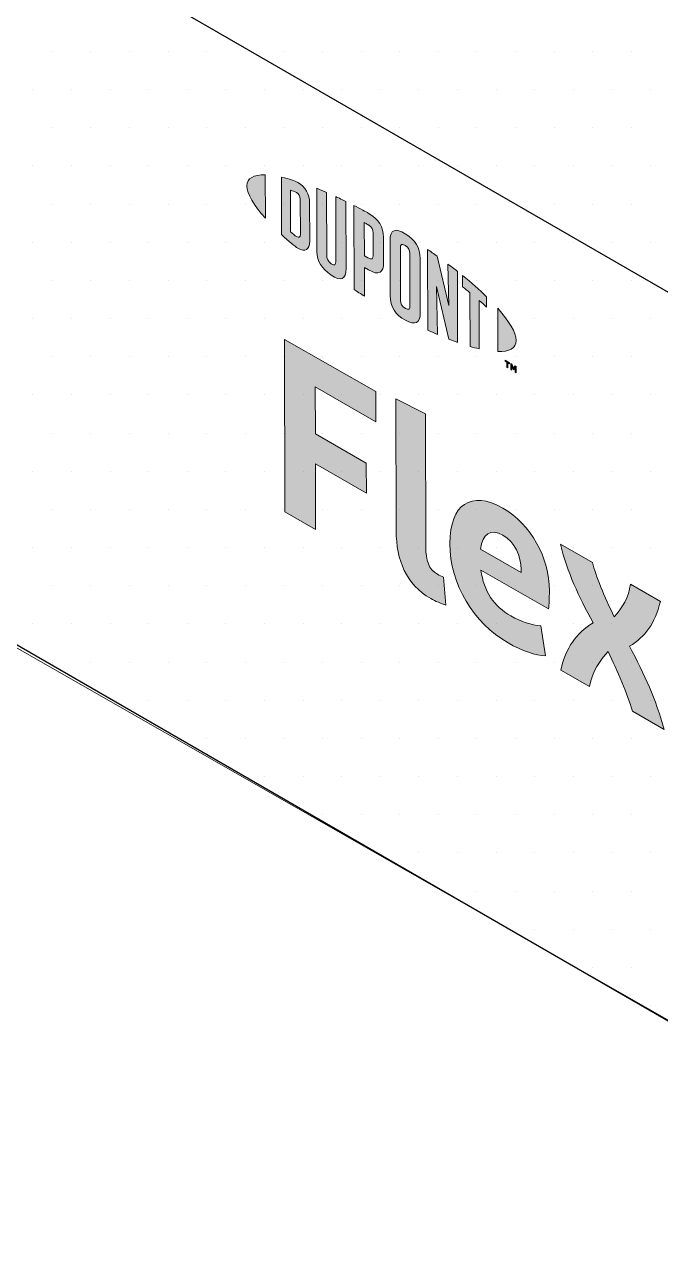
# Model space of a CAD drawing. Header units: inches. Extents: x -17.6 to 82.3, y -15.1 to 23.2.
# Drawn here: x 63.394 to 63.704, y -2.003 to -1.398 of the extents above; entities that cross this region are included whole.
import ezdxf

# ---------------------------------------------------------------- set-up
doc = ezdxf.new("R2010")
doc.units = ezdxf.units.IN
doc.header["$MEASUREMENT"] = 0
for name, color, linetype, lineweight in [('.ATI-HATCH', 7, 'Continuous', 0), ('G-ANNO-TTLB', 7, 'Continuous', 0), ('TYVEK', 7, 'Continuous', 0)]:
    doc.layers.add(name, color=color, linetype=linetype, lineweight=lineweight)

# ---------------------------------------------------------------- blocks, each defined once
blk = doc.blocks.new('Block_305')
at = {"layer": 'TYVEK', "true_color": 0x000000, "transparency": 33554687}
h = blk.add_hatch(color=18, dxfattribs=at)
h.dxf.hatch_style = 2
edge = h.paths.add_edge_path()
edge.add_spline(control_points=[(63.52126, -1.63624), (63.52126, -1.63624), (63.52105, -1.55194), (63.52105, -1.55194), (63.52105, -1.55194), (63.56554, -1.57748), (63.56554, -1.57748), (63.56554, -1.57748), (63.56558, -1.59217), (63.56558, -1.59217), (63.56558, -1.59217), (63.53602, -1.5752), (63.53602, -1.5752), (63.53602, -1.5752), (63.53608, -1.59809), (63.53608, -1.59809), (63.53608, -1.59809), (63.56094, -1.61235), (63.56094, -1.61235), (63.56094, -1.61235), (63.56097, -1.62705), (63.56097, -1.62705), (63.56097, -1.62705), (63.53612, -1.61278), (63.53612, -1.61278), (63.53612, -1.61278), (63.53619, -1.64481), (63.53619, -1.64481), (63.53619, -1.64481), (63.52126, -1.63624), (63.52126, -1.63624)], knot_values=[0, 0, 0, 0, 1, 1, 1, 2, 2, 2, 3, 3, 3, 4, 4, 4, 5, 5, 5, 6, 6, 6, 7, 7, 7, 8, 8, 8, 9, 9, 9, 10, 10, 10, 10], degree=3, periodic=0)
h = blk.add_hatch(color=18, dxfattribs=at)
h.dxf.hatch_style = 2
edge = h.paths.add_edge_path()
edge.add_spline(control_points=[(63.58992, -1.65341), (63.58994, -1.65991), (63.59141, -1.66424), (63.59559, -1.66664), (63.59663, -1.66724), (63.59768, -1.66772), (63.59861, -1.66802), (63.59861, -1.66802), (63.59969, -1.68174), (63.59969, -1.68174), (63.59771, -1.68109), (63.59447, -1.67971), (63.59238, -1.67851), (63.58037, -1.67162), (63.57555, -1.65983), (63.57551, -1.64538), (63.57551, -1.64538), (63.57535, -1.58107), (63.57535, -1.58107), (63.57535, -1.58107), (63.58976, -1.58838), (63.58976, -1.58838), (63.58976, -1.58838), (63.58992, -1.65341), (63.58992, -1.65341)], knot_values=[0, 0, 0, 0, 1, 1, 1, 2, 2, 2, 3, 3, 3, 4, 4, 4, 5, 5, 5, 6, 6, 6, 7, 7, 7, 8, 8, 8, 8], degree=3, periodic=0)
h = blk.add_hatch(color=18, dxfattribs=at)
h.dxf.hatch_style = 2
edge = h.paths.add_edge_path()
edge.add_spline(control_points=[(63.61662, -1.65443), (63.61662, -1.65443), (63.63647, -1.66582), (63.63647, -1.66582), (63.63647, -1.66582), (63.63646, -1.66437), (63.63646, -1.66437), (63.63645, -1.65763), (63.6333, -1.65089), (63.62756, -1.6476), (63.6215, -1.64412), (63.61754, -1.64678), (63.61662, -1.65443)], knot_values=[0, 0, 0, 0, 1, 1, 1, 2, 2, 2, 3, 3, 3, 4, 4, 4, 4], degree=3, periodic=0)
edge = h.paths.add_edge_path()
edge.add_spline(control_points=[(63.64835, -1.70655), (63.64376, -1.70632), (63.63698, -1.70411), (63.63008, -1.70015), (63.61327, -1.6905), (63.60175, -1.67162), (63.6017, -1.65163), (63.60166, -1.63249), (63.61217, -1.62554), (63.62752, -1.63435), (63.64121, -1.6422), (63.65021, -1.65856), (63.65025, -1.6747), (63.65026, -1.67831), (63.65006, -1.68132), (63.64986, -1.68361), (63.64986, -1.68361), (63.61686, -1.66466), (63.61686, -1.66466), (63.61824, -1.67508), (63.62316, -1.68223), (63.63151, -1.68702), (63.63663, -1.68996), (63.64153, -1.69146), (63.64602, -1.69187), (63.64602, -1.69187), (63.64835, -1.70655), (63.64835, -1.70655)], knot_values=[0, 0, 0, 0, 1, 1, 1, 2, 2, 2, 3, 3, 3, 4, 4, 4, 5, 5, 5, 6, 6, 6, 7, 7, 7, 8, 8, 8, 9, 9, 9, 9], degree=3, periodic=0)
h = blk.add_hatch(color=18, dxfattribs=at)
h.dxf.hatch_style = 2
edge = h.paths.add_edge_path()
edge.add_spline(control_points=[(63.67157, -1.6903), (63.66455, -1.67737), (63.65899, -1.66588), (63.65572, -1.65198), (63.65572, -1.65198), (63.67129, -1.66092), (63.67129, -1.66092), (63.67266, -1.66711), (63.67727, -1.67794), (63.68188, -1.68744), (63.68573, -1.68304), (63.68906, -1.67785), (63.68977, -1.67153), (63.68977, -1.67153), (63.70439, -1.67992), (63.70439, -1.67992), (63.70171, -1.69089), (63.69713, -1.69704), (63.68932, -1.70182), (63.69687, -1.71589), (63.702, -1.72725), (63.70632, -1.74248), (63.70632, -1.74248), (63.69076, -1.73354), (63.69076, -1.73354), (63.68855, -1.72554), (63.6833, -1.71351), (63.6789, -1.70437), (63.67495, -1.70871), (63.67121, -1.71378), (63.66976, -1.72149), (63.66976, -1.72149), (63.65577, -1.71346), (63.65577, -1.71346), (63.65835, -1.70243), (63.66324, -1.69562), (63.67157, -1.6903)], knot_values=[0, 0, 0, 0, 1, 1, 1, 2, 2, 2, 3, 3, 3, 4, 4, 4, 5, 5, 5, 6, 6, 6, 7, 7, 7, 8, 8, 8, 9, 9, 9, 10, 10, 10, 11, 11, 11, 12, 12, 12, 12], degree=3, periodic=0)
at = {"layer": 'TYVEK'}
for points, knots in [([(63.52126, -1.63624), (63.52126, -1.63624), (63.52105, -1.55194), (63.52105, -1.55194), (63.52105, -1.55194), (63.56554, -1.57748), (63.56554, -1.57748), (63.56554, -1.57748), (63.56558, -1.59217), (63.56558, -1.59217), (63.56558, -1.59217), (63.53602, -1.5752), (63.53602, -1.5752), (63.53602, -1.5752), (63.53608, -1.59809), (63.53608, -1.59809), (63.53608, -1.59809), (63.56094, -1.61235), (63.56094, -1.61235), (63.56094, -1.61235), (63.56097, -1.62705), (63.56097, -1.62705), (63.56097, -1.62705), (63.53612, -1.61278), (63.53612, -1.61278), (63.53612, -1.61278), (63.53619, -1.64481), (63.53619, -1.64481), (63.53619, -1.64481), (63.52126, -1.63624), (63.52126, -1.63624)], [0, 0, 0, 0, 1, 1, 1, 2, 2, 2, 3, 3, 3, 4, 4, 4, 5, 5, 5, 6, 6, 6, 7, 7, 7, 8, 8, 8, 9, 9, 9, 10, 10, 10, 10]), ([(63.58992, -1.65341), (63.58994, -1.65991), (63.59141, -1.66424), (63.59559, -1.66664), (63.59663, -1.66724), (63.59768, -1.66772), (63.59861, -1.66802), (63.59861, -1.66802), (63.59969, -1.68174), (63.59969, -1.68174), (63.59771, -1.68109), (63.59447, -1.67971), (63.59238, -1.67851), (63.58037, -1.67162), (63.57555, -1.65983), (63.57551, -1.64538), (63.57551, -1.64538), (63.57535, -1.58107), (63.57535, -1.58107), (63.57535, -1.58107), (63.58976, -1.58838), (63.58976, -1.58838), (63.58976, -1.58838), (63.58992, -1.65341), (63.58992, -1.65341)], [0, 0, 0, 0, 1, 1, 1, 2, 2, 2, 3, 3, 3, 4, 4, 4, 5, 5, 5, 6, 6, 6, 7, 7, 7, 8, 8, 8, 8]), ([(63.64835, -1.70655), (63.64376, -1.70632), (63.63698, -1.70411), (63.63008, -1.70015), (63.61327, -1.6905), (63.60175, -1.67162), (63.6017, -1.65163), (63.60166, -1.63249), (63.61217, -1.62554), (63.62752, -1.63435), (63.64121, -1.6422), (63.65021, -1.65856), (63.65025, -1.6747), (63.65026, -1.67831), (63.65006, -1.68132), (63.64986, -1.68361), (63.64986, -1.68361), (63.61686, -1.66466), (63.61686, -1.66466), (63.61824, -1.67508), (63.62316, -1.68223), (63.63151, -1.68702), (63.63663, -1.68996), (63.64153, -1.69146), (63.64602, -1.69187), (63.64602, -1.69187), (63.64835, -1.70655), (63.64835, -1.70655)], [0, 0, 0, 0, 1, 1, 1, 2, 2, 2, 3, 3, 3, 4, 4, 4, 5, 5, 5, 6, 6, 6, 7, 7, 7, 8, 8, 8, 9, 9, 9, 9]), ([(63.61662, -1.65443), (63.61662, -1.65443), (63.63647, -1.66582), (63.63647, -1.66582), (63.63647, -1.66582), (63.63646, -1.66437), (63.63646, -1.66437), (63.63645, -1.65763), (63.6333, -1.65089), (63.62756, -1.6476), (63.6215, -1.64412), (63.61754, -1.64678), (63.61662, -1.65443)], [0, 0, 0, 0, 1, 1, 1, 2, 2, 2, 3, 3, 3, 4, 4, 4, 4]), ([(63.67157, -1.6903), (63.66455, -1.67737), (63.65899, -1.66588), (63.65572, -1.65198), (63.65572, -1.65198), (63.67129, -1.66092), (63.67129, -1.66092), (63.67266, -1.66711), (63.67727, -1.67794), (63.68188, -1.68744), (63.68573, -1.68304), (63.68906, -1.67785), (63.68977, -1.67153), (63.68977, -1.67153), (63.70439, -1.67992), (63.70439, -1.67992), (63.70171, -1.69089), (63.69713, -1.69704), (63.68932, -1.70182), (63.69687, -1.71589), (63.702, -1.72725), (63.70632, -1.74248), (63.70632, -1.74248), (63.69076, -1.73354), (63.69076, -1.73354), (63.68855, -1.72554), (63.6833, -1.71351), (63.6789, -1.70437), (63.67495, -1.70871), (63.67121, -1.71378), (63.66976, -1.72149), (63.66976, -1.72149), (63.65577, -1.71346), (63.65577, -1.71346), (63.65835, -1.70243), (63.66324, -1.69562), (63.67157, -1.6903)], [0, 0, 0, 0, 1, 1, 1, 2, 2, 2, 3, 3, 3, 4, 4, 4, 5, 5, 5, 6, 6, 6, 7, 7, 7, 8, 8, 8, 9, 9, 9, 10, 10, 10, 11, 11, 11, 12, 12, 12, 12])]:
    blk.add_open_spline(points, degree=3, knots=knots, dxfattribs=at)
blk = doc.blocks.new('Block_306')
at = {"layer": 'TYVEK', "true_color": 0x000000, "transparency": 33554687}
h = blk.add_hatch(color=18, dxfattribs=at)
h.dxf.hatch_style = 2
edge = h.paths.add_edge_path()
edge.add_spline(control_points=[(63.50268, -1.47706), (63.50269, -1.48094), (63.50597, -1.48644), (63.51167, -1.49282), (63.51167, -1.49282), (63.51161, -1.47166), (63.51161, -1.47166), (63.50593, -1.47148), (63.50267, -1.47322), (63.50268, -1.47706)], knot_values=[0, 0, 0, 0, 1, 1, 1, 2, 2, 2, 3, 3, 3, 3], degree=3, periodic=0)
h = blk.add_hatch(color=18, dxfattribs=at)
h.dxf.hatch_style = 2
edge = h.paths.add_edge_path()
edge.add_spline(control_points=[(63.52877, -1.50067), (63.52877, -1.50229), (63.52793, -1.50235), (63.52692, -1.50177), (63.52613, -1.50132), (63.52491, -1.50029), (63.52392, -1.49941), (63.52392, -1.49941), (63.52387, -1.47917), (63.52387, -1.47917), (63.52486, -1.47944), (63.52608, -1.47981), (63.52686, -1.48026), (63.52787, -1.48084), (63.52872, -1.48187), (63.52872, -1.48349), (63.52872, -1.48349), (63.52877, -1.50067), (63.52877, -1.50067)], knot_values=[0, 0, 0, 0, 1, 1, 1, 2, 2, 2, 3, 3, 3, 4, 4, 4, 5, 5, 5, 6, 6, 6, 6], degree=3, periodic=0)
edge = h.paths.add_edge_path()
edge.add_spline(control_points=[(63.52751, -1.47535), (63.52592, -1.47444), (63.52363, -1.47366), (63.51948, -1.47276), (63.51948, -1.47276), (63.51955, -1.50081), (63.51955, -1.50081), (63.5232, -1.50418), (63.526, -1.50653), (63.52759, -1.50744), (63.53126, -1.50954), (63.53331, -1.50814), (63.5333, -1.504), (63.5333, -1.504), (63.53326, -1.48537), (63.53326, -1.48537), (63.53325, -1.48123), (63.53118, -1.47746), (63.52751, -1.47535)], knot_values=[0, 0, 0, 0, 1, 1, 1, 2, 2, 2, 3, 3, 3, 4, 4, 4, 5, 5, 5, 6, 6, 6, 6], degree=3, periodic=0)
h = blk.add_hatch(color=18, dxfattribs=at)
h.dxf.hatch_style = 2
edge = h.paths.add_edge_path()
edge.add_spline(control_points=[(63.54608, -1.5139), (63.54609, -1.51552), (63.5456, -1.51627), (63.54385, -1.51501), (63.54212, -1.51378), (63.54165, -1.51267), (63.54165, -1.51075), (63.54165, -1.51075), (63.54158, -1.48023), (63.54158, -1.48023), (63.54043, -1.47971), (63.53788, -1.47865), (63.53678, -1.4782), (63.53678, -1.4782), (63.53686, -1.50908), (63.53686, -1.50908), (63.53687, -1.51401), (63.53895, -1.51712), (63.54386, -1.52059), (63.54836, -1.52376), (63.5511, -1.52272), (63.55109, -1.51725), (63.55109, -1.51725), (63.55101, -1.48463), (63.55101, -1.48463), (63.55007, -1.48415), (63.547, -1.48269), (63.54601, -1.48224), (63.54601, -1.48224), (63.54608, -1.5139), (63.54608, -1.5139)], knot_values=[0, 0, 0, 0, 1, 1, 1, 2, 2, 2, 3, 3, 3, 4, 4, 4, 5, 5, 5, 6, 6, 6, 7, 7, 7, 8, 8, 8, 9, 9, 9, 10, 10, 10, 10], degree=3, periodic=0)
h = blk.add_hatch(color=18, dxfattribs=at)
h.dxf.hatch_style = 2
edge = h.paths.add_edge_path()
edge.add_spline(control_points=[(63.5643, -1.51096), (63.5643, -1.51273), (63.56377, -1.51331), (63.56173, -1.51215), (63.56173, -1.51215), (63.55998, -1.51115), (63.55998, -1.51115), (63.55998, -1.51115), (63.55994, -1.49494), (63.55994, -1.49494), (63.56072, -1.49534), (63.56114, -1.49557), (63.56161, -1.49584), (63.56381, -1.4971), (63.56427, -1.49832), (63.56427, -1.50013), (63.56427, -1.50013), (63.5643, -1.51096), (63.5643, -1.51096)], knot_values=[0, 0, 0, 0, 1, 1, 1, 2, 2, 2, 3, 3, 3, 4, 4, 4, 5, 5, 5, 6, 6, 6, 6], degree=3, periodic=0)
edge = h.paths.add_edge_path()
edge.add_spline(control_points=[(63.56188, -1.49027), (63.56101, -1.48977), (63.55784, -1.48807), (63.55492, -1.48659), (63.55492, -1.48659), (63.55502, -1.52768), (63.55502, -1.52768), (63.55601, -1.52831), (63.55862, -1.52996), (63.56002, -1.53081), (63.56002, -1.53081), (63.55999, -1.51686), (63.55999, -1.51686), (63.55999, -1.51686), (63.56195, -1.51798), (63.56195, -1.51798), (63.5672, -1.52097), (63.56937, -1.51951), (63.56936, -1.5143), (63.56936, -1.5143), (63.56933, -1.50219), (63.56933, -1.50219), (63.56931, -1.49708), (63.56686, -1.49312), (63.56188, -1.49027)], knot_values=[0, 0, 0, 0, 1, 1, 1, 2, 2, 2, 3, 3, 3, 4, 4, 4, 5, 5, 5, 6, 6, 6, 7, 7, 7, 8, 8, 8, 8], degree=3, periodic=0)
h = blk.add_hatch(color=18, dxfattribs=at)
h.dxf.hatch_style = 2
edge = h.paths.add_edge_path()
edge.add_spline(control_points=[(63.58221, -1.53558), (63.58222, -1.5372), (63.58175, -1.53777), (63.57998, -1.53681), (63.57815, -1.53583), (63.57766, -1.53464), (63.57765, -1.53296), (63.57765, -1.53296), (63.57759, -1.50734), (63.57759, -1.50734), (63.57759, -1.50566), (63.57808, -1.50501), (63.5799, -1.50612), (63.58168, -1.5072), (63.58215, -1.50834), (63.58215, -1.50996), (63.58215, -1.50996), (63.58221, -1.53558), (63.58221, -1.53558)], knot_values=[0, 0, 0, 0, 1, 1, 1, 2, 2, 2, 3, 3, 3, 4, 4, 4, 5, 5, 5, 6, 6, 6, 6], degree=3, periodic=0)
edge = h.paths.add_edge_path()
edge.add_spline(control_points=[(63.57989, -1.50038), (63.57525, -1.49746), (63.57249, -1.49823), (63.5725, -1.50364), (63.5725, -1.50364), (63.57257, -1.53052), (63.57257, -1.53052), (63.57258, -1.53623), (63.57509, -1.54002), (63.57999, -1.54258), (63.58479, -1.5451), (63.58729, -1.54443), (63.58727, -1.53836), (63.58727, -1.53836), (63.58721, -1.5127), (63.58721, -1.5127), (63.58719, -1.50691), (63.58493, -1.50355), (63.57989, -1.50038)], knot_values=[0, 0, 0, 0, 1, 1, 1, 2, 2, 2, 3, 3, 3, 4, 4, 4, 5, 5, 5, 6, 6, 6, 6], degree=3, periodic=0)
h = blk.add_hatch(color=18, dxfattribs=at)
h.dxf.hatch_style = 2
edge = h.paths.add_edge_path()
edge.add_spline(control_points=[(63.60114, -1.53543), (63.60114, -1.53543), (63.59553, -1.51135), (63.59553, -1.51135), (63.59402, -1.51026), (63.5922, -1.50897), (63.59079, -1.50802), (63.59079, -1.50802), (63.59088, -1.54744), (63.59088, -1.54744), (63.59188, -1.54791), (63.5944, -1.54902), (63.5957, -1.54958), (63.5957, -1.54958), (63.59525, -1.52612), (63.59525, -1.52612), (63.59525, -1.52612), (63.60118, -1.55182), (63.60118, -1.55182), (63.60243, -1.55231), (63.60425, -1.55299), (63.60545, -1.55341), (63.60545, -1.55341), (63.60537, -1.51877), (63.60537, -1.51877), (63.60411, -1.51777), (63.60184, -1.51602), (63.60074, -1.5152), (63.60074, -1.5152), (63.60114, -1.53543), (63.60114, -1.53543)], knot_values=[0, 0, 0, 0, 1, 1, 1, 2, 2, 2, 3, 3, 3, 4, 4, 4, 5, 5, 5, 6, 6, 6, 7, 7, 7, 8, 8, 8, 9, 9, 9, 10, 10, 10, 10], degree=3, periodic=0)
h = blk.add_hatch(color=18, dxfattribs=at)
h.dxf.hatch_style = 2
edge = h.paths.add_edge_path()
edge.add_spline(control_points=[(63.60786, -1.52625), (63.6091, -1.52722), (63.61032, -1.5282), (63.61151, -1.52919), (63.61151, -1.52919), (63.61157, -1.5554), (63.61157, -1.5554), (63.61267, -1.55574), (63.6147, -1.55629), (63.61605, -1.5566), (63.61605, -1.5566), (63.61599, -1.533), (63.61599, -1.533), (63.6173, -1.53413), (63.61852, -1.53523), (63.61965, -1.53624), (63.61965, -1.53624), (63.61963, -1.53119), (63.61963, -1.53119), (63.61609, -1.52773), (63.61229, -1.52439), (63.60784, -1.52077), (63.60784, -1.52077), (63.60786, -1.52625), (63.60786, -1.52625)], knot_values=[0, 0, 0, 0, 1, 1, 1, 2, 2, 2, 3, 3, 3, 4, 4, 4, 5, 5, 5, 6, 6, 6, 7, 7, 7, 8, 8, 8, 8], degree=3, periodic=0)
h = blk.add_hatch(color=18, dxfattribs=at)
h.dxf.hatch_style = 2
edge = h.paths.add_edge_path()
edge.add_spline(control_points=[(63.63401, -1.55245), (63.63402, -1.55634), (63.63076, -1.55809), (63.62507, -1.55793), (63.62507, -1.55793), (63.62502, -1.53676), (63.62502, -1.53676), (63.63072, -1.54313), (63.634, -1.54861), (63.63401, -1.55245)], knot_values=[0, 0, 0, 0, 1, 1, 1, 2, 2, 2, 3, 3, 3, 3], degree=3, periodic=0)
h = blk.add_hatch(color=18, dxfattribs=at)
h.dxf.hatch_style = 2
edge = h.paths.add_edge_path()
edge.add_spline(control_points=[(63.63138, -1.56366), (63.63138, -1.56366), (63.63192, -1.56398), (63.63192, -1.56398), (63.63192, -1.56398), (63.63272, -1.56588), (63.63272, -1.56588), (63.63272, -1.56588), (63.63352, -1.56489), (63.63352, -1.56489), (63.63352, -1.56489), (63.63404, -1.56519), (63.63404, -1.56519), (63.63404, -1.56519), (63.63405, -1.56824), (63.63405, -1.56824), (63.63405, -1.56824), (63.63356, -1.56796), (63.63356, -1.56796), (63.63356, -1.56796), (63.63355, -1.56579), (63.63355, -1.56579), (63.63355, -1.56579), (63.63274, -1.56678), (63.63274, -1.56678), (63.63274, -1.56678), (63.63269, -1.56675), (63.63269, -1.56675), (63.63269, -1.56675), (63.63187, -1.56483), (63.63187, -1.56483), (63.63187, -1.56483), (63.63187, -1.567), (63.63187, -1.567), (63.63187, -1.567), (63.63138, -1.56672), (63.63138, -1.56672), (63.63138, -1.56672), (63.63138, -1.56366), (63.63138, -1.56366)], knot_values=[0, 0, 0, 0, 1, 1, 1, 2, 2, 2, 3, 3, 3, 4, 4, 4, 5, 5, 5, 6, 6, 6, 7, 7, 7, 8, 8, 8, 9, 9, 9, 10, 10, 10, 11, 11, 11, 12, 12, 12, 13, 13, 13, 13], degree=3, periodic=0)
edge = h.paths.add_edge_path()
edge.add_spline(control_points=[(63.62949, -1.56311), (63.62949, -1.56311), (63.62867, -1.56265), (63.62867, -1.56265), (63.62867, -1.56265), (63.62867, -1.56211), (63.62867, -1.56211), (63.62867, -1.56211), (63.63081, -1.56334), (63.63081, -1.56334), (63.63081, -1.56334), (63.63081, -1.56387), (63.63081, -1.56387), (63.63081, -1.56387), (63.63, -1.56341), (63.63, -1.56341), (63.63, -1.56341), (63.63, -1.56592), (63.63, -1.56592), (63.63, -1.56592), (63.62949, -1.56563), (63.62949, -1.56563), (63.62949, -1.56563), (63.62949, -1.56311), (63.62949, -1.56311)], knot_values=[0, 0, 0, 0, 1, 1, 1, 2, 2, 2, 3, 3, 3, 4, 4, 4, 5, 5, 5, 6, 6, 6, 7, 7, 7, 8, 8, 8, 8], degree=3, periodic=0)
at = {"layer": 'TYVEK'}
for points, knots in [([(63.50268, -1.47706), (63.50269, -1.48094), (63.50597, -1.48644), (63.51167, -1.49282), (63.51167, -1.49282), (63.51161, -1.47166), (63.51161, -1.47166), (63.50593, -1.47148), (63.50267, -1.47322), (63.50268, -1.47706)], [0, 0, 0, 0, 1, 1, 1, 2, 2, 2, 3, 3, 3, 3]), ([(63.52751, -1.47535), (63.52592, -1.47444), (63.52363, -1.47366), (63.51948, -1.47276), (63.51948, -1.47276), (63.51955, -1.50081), (63.51955, -1.50081), (63.5232, -1.50418), (63.526, -1.50653), (63.52759, -1.50744), (63.53126, -1.50954), (63.53331, -1.50814), (63.5333, -1.504), (63.5333, -1.504), (63.53326, -1.48537), (63.53326, -1.48537), (63.53325, -1.48123), (63.53118, -1.47746), (63.52751, -1.47535)], [0, 0, 0, 0, 1, 1, 1, 2, 2, 2, 3, 3, 3, 4, 4, 4, 5, 5, 5, 6, 6, 6, 6]), ([(63.52877, -1.50067), (63.52877, -1.50229), (63.52793, -1.50235), (63.52692, -1.50177), (63.52613, -1.50132), (63.52491, -1.50029), (63.52392, -1.49941), (63.52392, -1.49941), (63.52387, -1.47917), (63.52387, -1.47917), (63.52486, -1.47944), (63.52608, -1.47981), (63.52686, -1.48026), (63.52787, -1.48084), (63.52872, -1.48187), (63.52872, -1.48349), (63.52872, -1.48349), (63.52877, -1.50067), (63.52877, -1.50067)], [0, 0, 0, 0, 1, 1, 1, 2, 2, 2, 3, 3, 3, 4, 4, 4, 5, 5, 5, 6, 6, 6, 6]), ([(63.54608, -1.5139), (63.54609, -1.51552), (63.5456, -1.51627), (63.54385, -1.51501), (63.54212, -1.51378), (63.54165, -1.51267), (63.54165, -1.51075), (63.54165, -1.51075), (63.54158, -1.48023), (63.54158, -1.48023), (63.54043, -1.47971), (63.53788, -1.47865), (63.53678, -1.4782), (63.53678, -1.4782), (63.53686, -1.50908), (63.53686, -1.50908), (63.53687, -1.51401), (63.53895, -1.51712), (63.54386, -1.52059), (63.54836, -1.52376), (63.5511, -1.52272), (63.55109, -1.51725), (63.55109, -1.51725), (63.55101, -1.48463), (63.55101, -1.48463), (63.55007, -1.48415), (63.547, -1.48269), (63.54601, -1.48224), (63.54601, -1.48224), (63.54608, -1.5139), (63.54608, -1.5139)], [0, 0, 0, 0, 1, 1, 1, 2, 2, 2, 3, 3, 3, 4, 4, 4, 5, 5, 5, 6, 6, 6, 7, 7, 7, 8, 8, 8, 9, 9, 9, 10, 10, 10, 10]), ([(63.56188, -1.49027), (63.56101, -1.48977), (63.55784, -1.48807), (63.55492, -1.48659), (63.55492, -1.48659), (63.55502, -1.52768), (63.55502, -1.52768), (63.55601, -1.52831), (63.55862, -1.52996), (63.56002, -1.53081), (63.56002, -1.53081), (63.55999, -1.51686), (63.55999, -1.51686), (63.55999, -1.51686), (63.56195, -1.51798), (63.56195, -1.51798), (63.5672, -1.52097), (63.56937, -1.51951), (63.56936, -1.5143), (63.56936, -1.5143), (63.56933, -1.50219), (63.56933, -1.50219), (63.56931, -1.49708), (63.56686, -1.49312), (63.56188, -1.49027)], [0, 0, 0, 0, 1, 1, 1, 2, 2, 2, 3, 3, 3, 4, 4, 4, 5, 5, 5, 6, 6, 6, 7, 7, 7, 8, 8, 8, 8]), ([(63.5643, -1.51096), (63.5643, -1.51273), (63.56377, -1.51331), (63.56173, -1.51215), (63.56173, -1.51215), (63.55998, -1.51115), (63.55998, -1.51115), (63.55998, -1.51115), (63.55994, -1.49494), (63.55994, -1.49494), (63.56072, -1.49534), (63.56114, -1.49557), (63.56161, -1.49584), (63.56381, -1.4971), (63.56427, -1.49832), (63.56427, -1.50013), (63.56427, -1.50013), (63.5643, -1.51096), (63.5643, -1.51096)], [0, 0, 0, 0, 1, 1, 1, 2, 2, 2, 3, 3, 3, 4, 4, 4, 5, 5, 5, 6, 6, 6, 6]), ([(63.57989, -1.50038), (63.57525, -1.49746), (63.57249, -1.49823), (63.5725, -1.50364), (63.5725, -1.50364), (63.57257, -1.53052), (63.57257, -1.53052), (63.57258, -1.53623), (63.57509, -1.54002), (63.57999, -1.54258), (63.58479, -1.5451), (63.58729, -1.54443), (63.58727, -1.53836), (63.58727, -1.53836), (63.58721, -1.5127), (63.58721, -1.5127), (63.58719, -1.50691), (63.58493, -1.50355), (63.57989, -1.50038)], [0, 0, 0, 0, 1, 1, 1, 2, 2, 2, 3, 3, 3, 4, 4, 4, 5, 5, 5, 6, 6, 6, 6]), ([(63.58221, -1.53558), (63.58222, -1.5372), (63.58175, -1.53777), (63.57998, -1.53681), (63.57815, -1.53583), (63.57766, -1.53464), (63.57765, -1.53296), (63.57765, -1.53296), (63.57759, -1.50734), (63.57759, -1.50734), (63.57759, -1.50566), (63.57808, -1.50501), (63.5799, -1.50612), (63.58168, -1.5072), (63.58215, -1.50834), (63.58215, -1.50996), (63.58215, -1.50996), (63.58221, -1.53558), (63.58221, -1.53558)], [0, 0, 0, 0, 1, 1, 1, 2, 2, 2, 3, 3, 3, 4, 4, 4, 5, 5, 5, 6, 6, 6, 6]), ([(63.60114, -1.53543), (63.60114, -1.53543), (63.59553, -1.51135), (63.59553, -1.51135), (63.59402, -1.51026), (63.5922, -1.50897), (63.59079, -1.50802), (63.59079, -1.50802), (63.59088, -1.54744), (63.59088, -1.54744), (63.59188, -1.54791), (63.5944, -1.54902), (63.5957, -1.54958), (63.5957, -1.54958), (63.59525, -1.52612), (63.59525, -1.52612), (63.59525, -1.52612), (63.60118, -1.55182), (63.60118, -1.55182), (63.60243, -1.55231), (63.60425, -1.55299), (63.60545, -1.55341), (63.60545, -1.55341), (63.60537, -1.51877), (63.60537, -1.51877), (63.60411, -1.51777), (63.60184, -1.51602), (63.60074, -1.5152), (63.60074, -1.5152), (63.60114, -1.53543), (63.60114, -1.53543)], [0, 0, 0, 0, 1, 1, 1, 2, 2, 2, 3, 3, 3, 4, 4, 4, 5, 5, 5, 6, 6, 6, 7, 7, 7, 8, 8, 8, 9, 9, 9, 10, 10, 10, 10]), ([(63.60786, -1.52625), (63.6091, -1.52722), (63.61032, -1.5282), (63.61151, -1.52919), (63.61151, -1.52919), (63.61157, -1.5554), (63.61157, -1.5554), (63.61267, -1.55574), (63.6147, -1.55629), (63.61605, -1.5566), (63.61605, -1.5566), (63.61599, -1.533), (63.61599, -1.533), (63.6173, -1.53413), (63.61852, -1.53523), (63.61965, -1.53624), (63.61965, -1.53624), (63.61963, -1.53119), (63.61963, -1.53119), (63.61609, -1.52773), (63.61229, -1.52439), (63.60784, -1.52077), (63.60784, -1.52077), (63.60786, -1.52625), (63.60786, -1.52625)], [0, 0, 0, 0, 1, 1, 1, 2, 2, 2, 3, 3, 3, 4, 4, 4, 5, 5, 5, 6, 6, 6, 7, 7, 7, 8, 8, 8, 8]), ([(63.63401, -1.55245), (63.63402, -1.55634), (63.63076, -1.55809), (63.62507, -1.55793), (63.62507, -1.55793), (63.62502, -1.53676), (63.62502, -1.53676), (63.63072, -1.54313), (63.634, -1.54861), (63.63401, -1.55245)], [0, 0, 0, 0, 1, 1, 1, 2, 2, 2, 3, 3, 3, 3]), ([(63.62949, -1.56311), (63.62949, -1.56311), (63.62867, -1.56265), (63.62867, -1.56265), (63.62867, -1.56265), (63.62867, -1.56211), (63.62867, -1.56211), (63.62867, -1.56211), (63.63081, -1.56334), (63.63081, -1.56334), (63.63081, -1.56334), (63.63081, -1.56387), (63.63081, -1.56387), (63.63081, -1.56387), (63.63, -1.56341), (63.63, -1.56341), (63.63, -1.56341), (63.63, -1.56592), (63.63, -1.56592), (63.63, -1.56592), (63.62949, -1.56563), (63.62949, -1.56563), (63.62949, -1.56563), (63.62949, -1.56311), (63.62949, -1.56311)], [0, 0, 0, 0, 1, 1, 1, 2, 2, 2, 3, 3, 3, 4, 4, 4, 5, 5, 5, 6, 6, 6, 7, 7, 7, 8, 8, 8, 8]), ([(63.63138, -1.56366), (63.63138, -1.56366), (63.63192, -1.56398), (63.63192, -1.56398), (63.63192, -1.56398), (63.63272, -1.56588), (63.63272, -1.56588), (63.63272, -1.56588), (63.63352, -1.56489), (63.63352, -1.56489), (63.63352, -1.56489), (63.63404, -1.56519), (63.63404, -1.56519), (63.63404, -1.56519), (63.63405, -1.56824), (63.63405, -1.56824), (63.63405, -1.56824), (63.63356, -1.56796), (63.63356, -1.56796), (63.63356, -1.56796), (63.63355, -1.56579), (63.63355, -1.56579), (63.63355, -1.56579), (63.63274, -1.56678), (63.63274, -1.56678), (63.63274, -1.56678), (63.63269, -1.56675), (63.63269, -1.56675), (63.63269, -1.56675), (63.63187, -1.56483), (63.63187, -1.56483), (63.63187, -1.56483), (63.63187, -1.567), (63.63187, -1.567), (63.63187, -1.567), (63.63138, -1.56672), (63.63138, -1.56672), (63.63138, -1.56672), (63.63138, -1.56366), (63.63138, -1.56366)], [0, 0, 0, 0, 1, 1, 1, 2, 2, 2, 3, 3, 3, 4, 4, 4, 5, 5, 5, 6, 6, 6, 7, 7, 7, 8, 8, 8, 9, 9, 9, 10, 10, 10, 11, 11, 11, 12, 12, 12, 13, 13, 13, 13])]:
    blk.add_open_spline(points, degree=3, knots=knots, dxfattribs=at)
blk = doc.blocks.new('Block_304')
at = {"layer": 'TYVEK'}
for name in ['Block_306', 'Block_305']:
    blk.add_blockref(name, (0, 0), dxfattribs=at)
blk = doc.blocks.new('Block_350')
at = {"layer": '.ATI-HATCH', "color": 8, "lineweight": 0, "true_color": 0x808080}
for p, q in [((63.40771, -1.41136), (63.40771, -1.41136)), ((63.42654, -1.41136), (63.42654, -1.41136)), ((63.44538, -1.41136), (63.44538, -1.41136)), ((63.46421, -1.41136), (63.46421, -1.41136)), ((63.48304, -1.41136), (63.48304, -1.41136)), ((63.50188, -1.41136), (63.50188, -1.41136)), ((63.52071, -1.41136), (63.52071, -1.41136)), ((63.53954, -1.41136), (63.53954, -1.41136)), ((63.55838, -1.41136), (63.55838, -1.41136)), ((63.57721, -1.41136), (63.57721, -1.41136)), ((63.59604, -1.41136), (63.59604, -1.41136)), ((63.61487, -1.41136), (63.61487, -1.41136)), ((63.63371, -1.41136), (63.63371, -1.41136)), ((63.65254, -1.41136), (63.65254, -1.41136)), ((63.67137, -1.41136), (63.67137, -1.41136)), ((63.69021, -1.41136), (63.69021, -1.41136)), ((63.3983, -1.43), (63.3983, -1.43)), ((63.41713, -1.43), (63.41713, -1.43)), ((63.43596, -1.43), (63.43596, -1.43)), ((63.45479, -1.43), (63.45479, -1.43)), ((63.47363, -1.43), (63.47363, -1.43)), ((63.49246, -1.43), (63.49246, -1.43)), ((63.51129, -1.43), (63.51129, -1.43)), ((63.53013, -1.43), (63.53013, -1.43)), ((63.54896, -1.43), (63.54896, -1.43)), ((63.56779, -1.43), (63.56779, -1.43)), ((63.58662, -1.43), (63.58662, -1.43)), ((63.60546, -1.43), (63.60546, -1.43)), ((63.62429, -1.43), (63.62429, -1.43)), ((63.64312, -1.43), (63.64312, -1.43)), ((63.66196, -1.43), (63.66196, -1.43)), ((63.68079, -1.43), (63.68079, -1.43)), ((63.69962, -1.43), (63.69962, -1.43)), ((63.40771, -1.44863), (63.40771, -1.44863)), ((63.42654, -1.44863), (63.42654, -1.44863)), ((63.44538, -1.44863), (63.44538, -1.44863)), ((63.46421, -1.44863), (63.46421, -1.44863)), ((63.48304, -1.44863), (63.48304, -1.44863)), ((63.50188, -1.44863), (63.50188, -1.44863)), ((63.52071, -1.44863), (63.52071, -1.44863)), ((63.53954, -1.44863), (63.53954, -1.44863)), ((63.55838, -1.44863), (63.55838, -1.44863)), ((63.57721, -1.44863), (63.57721, -1.44863)), ((63.59604, -1.44863), (63.59604, -1.44863)), ((63.61487, -1.44863), (63.61487, -1.44863)), ((63.63371, -1.44863), (63.63371, -1.44863)), ((63.65254, -1.44863), (63.65254, -1.44863)), ((63.67137, -1.44863), (63.67137, -1.44863)), ((63.69021, -1.44863), (63.69021, -1.44863)), ((63.3983, -1.46727), (63.3983, -1.46727)), ((63.41713, -1.46727), (63.41713, -1.46727)), ((63.43596, -1.46727), (63.43596, -1.46727)), ((63.45479, -1.46727), (63.45479, -1.46727)), ((63.47363, -1.46727), (63.47363, -1.46727)), ((63.49246, -1.46727), (63.49246, -1.46727)), ((63.51129, -1.46727), (63.51129, -1.46727)), ((63.53013, -1.46727), (63.53013, -1.46727)), ((63.54896, -1.46727), (63.54896, -1.46727)), ((63.56779, -1.46727), (63.56779, -1.46727)), ((63.58662, -1.46727), (63.58662, -1.46727)), ((63.60546, -1.46727), (63.60546, -1.46727)), ((63.62429, -1.46727), (63.62429, -1.46727)), ((63.64312, -1.46727), (63.64312, -1.46727)), ((63.66196, -1.46727), (63.66196, -1.46727)), ((63.68079, -1.46727), (63.68079, -1.46727)), ((63.69962, -1.46727), (63.69962, -1.46727)), ((63.40771, -1.48591), (63.40771, -1.48591)), ((63.42654, -1.48591), (63.42654, -1.48591)), ((63.44538, -1.48591), (63.44538, -1.48591)), ((63.46421, -1.48591), (63.46421, -1.48591)), ((63.48304, -1.48591), (63.48304, -1.48591)), ((63.50188, -1.48591), (63.50188, -1.48591)), ((63.52071, -1.48591), (63.52071, -1.48591)), ((63.53954, -1.48591), (63.53954, -1.48591)), ((63.55838, -1.48591), (63.55838, -1.48591)), ((63.57721, -1.48591), (63.57721, -1.48591)), ((63.59604, -1.48591), (63.59604, -1.48591)), ((63.61487, -1.48591), (63.61487, -1.48591)), ((63.63371, -1.48591), (63.63371, -1.48591)), ((63.65254, -1.48591), (63.65254, -1.48591)), ((63.67137, -1.48591), (63.67137, -1.48591)), ((63.69021, -1.48591), (63.69021, -1.48591)), ((63.3983, -1.50455), (63.3983, -1.50455)), ((63.41713, -1.50455), (63.41713, -1.50455)), ((63.43596, -1.50455), (63.43596, -1.50455)), ((63.45479, -1.50455), (63.45479, -1.50455)), ((63.47363, -1.50455), (63.47363, -1.50455)), ((63.49246, -1.50455), (63.49246, -1.50455)), ((63.51129, -1.50455), (63.51129, -1.50455)), ((63.53013, -1.50455), (63.53013, -1.50455)), ((63.54896, -1.50455), (63.54896, -1.50455)), ((63.56779, -1.50455), (63.56779, -1.50455)), ((63.58662, -1.50455), (63.58662, -1.50455)), ((63.60546, -1.50455), (63.60546, -1.50455)), ((63.62429, -1.50455), (63.62429, -1.50455)), ((63.64312, -1.50455), (63.64312, -1.50455)), ((63.66196, -1.50455), (63.66196, -1.50455)), ((63.68079, -1.50455), (63.68079, -1.50455)), ((63.69962, -1.50455), (63.69962, -1.50455)), ((63.40771, -1.52318), (63.40771, -1.52318)), ((63.42654, -1.52318), (63.42654, -1.52318)), ((63.44538, -1.52318), (63.44538, -1.52318)), ((63.46421, -1.52318), (63.46421, -1.52318)), ((63.48304, -1.52318), (63.48304, -1.52318)), ((63.50188, -1.52318), (63.50188, -1.52318)), ((63.52071, -1.52318), (63.52071, -1.52318)), ((63.53954, -1.52318), (63.53954, -1.52318)), ((63.55838, -1.52318), (63.55838, -1.52318)), ((63.57721, -1.52318), (63.57721, -1.52318)), ((63.59604, -1.52318), (63.59604, -1.52318)), ((63.61487, -1.52318), (63.61487, -1.52318)), ((63.63371, -1.52318), (63.63371, -1.52318)), ((63.65254, -1.52318), (63.65254, -1.52318)), ((63.67137, -1.52318), (63.67137, -1.52318)), ((63.69021, -1.52318), (63.69021, -1.52318)), ((63.3983, -1.54182), (63.3983, -1.54182)), ((63.41713, -1.54182), (63.41713, -1.54182)), ((63.43596, -1.54182), (63.43596, -1.54182)), ((63.45479, -1.54182), (63.45479, -1.54182)), ((63.47363, -1.54182), (63.47363, -1.54182)), ((63.49246, -1.54182), (63.49246, -1.54182)), ((63.51129, -1.54182), (63.51129, -1.54182)), ((63.53013, -1.54182), (63.53013, -1.54182)), ((63.54896, -1.54182), (63.54896, -1.54182)), ((63.56779, -1.54182), (63.56779, -1.54182)), ((63.58662, -1.54182), (63.58662, -1.54182)), ((63.60546, -1.54182), (63.60546, -1.54182)), ((63.62429, -1.54182), (63.62429, -1.54182)), ((63.64312, -1.54182), (63.64312, -1.54182)), ((63.66196, -1.54182), (63.66196, -1.54182)), ((63.68079, -1.54182), (63.68079, -1.54182)), ((63.69962, -1.54182), (63.69962, -1.54182)), ((63.40771, -1.56046), (63.40771, -1.56046)), ((63.42654, -1.56046), (63.42654, -1.56046)), ((63.44538, -1.56046), (63.44538, -1.56046)), ((63.46421, -1.56046), (63.46421, -1.56046)), ((63.48304, -1.56046), (63.48304, -1.56046)), ((63.50188, -1.56046), (63.50188, -1.56046)), ((63.52071, -1.56046), (63.52071, -1.56046)), ((63.53954, -1.56046), (63.53954, -1.56046)), ((63.55838, -1.56046), (63.55838, -1.56046)), ((63.57721, -1.56046), (63.57721, -1.56046)), ((63.59604, -1.56046), (63.59604, -1.56046)), ((63.61487, -1.56046), (63.61487, -1.56046)), ((63.63371, -1.56046), (63.63371, -1.56046)), ((63.65254, -1.56046), (63.65254, -1.56046)), ((63.67137, -1.56046), (63.67137, -1.56046)), ((63.69021, -1.56046), (63.69021, -1.56046)), ((63.3983, -1.5791), (63.3983, -1.5791)), ((63.41713, -1.5791), (63.41713, -1.5791)), ((63.43596, -1.5791), (63.43596, -1.5791)), ((63.45479, -1.5791), (63.45479, -1.5791)), ((63.47363, -1.5791), (63.47363, -1.5791)), ((63.49246, -1.5791), (63.49246, -1.5791)), ((63.51129, -1.5791), (63.51129, -1.5791)), ((63.53013, -1.5791), (63.53013, -1.5791)), ((63.54896, -1.5791), (63.54896, -1.5791)), ((63.56779, -1.5791), (63.56779, -1.5791)), ((63.58662, -1.5791), (63.58662, -1.5791)), ((63.60546, -1.5791), (63.60546, -1.5791)), ((63.62429, -1.5791), (63.62429, -1.5791)), ((63.64312, -1.5791), (63.64312, -1.5791)), ((63.66196, -1.5791), (63.66196, -1.5791)), ((63.68079, -1.5791), (63.68079, -1.5791)), ((63.69962, -1.5791), (63.69962, -1.5791)), ((63.40771, -1.59774), (63.40771, -1.59774)), ((63.42654, -1.59774), (63.42654, -1.59774)), ((63.44538, -1.59774), (63.44538, -1.59774)), ((63.46421, -1.59774), (63.46421, -1.59774)), ((63.48304, -1.59774), (63.48304, -1.59774)), ((63.50188, -1.59774), (63.50188, -1.59774)), ((63.52071, -1.59774), (63.52071, -1.59774)), ((63.53954, -1.59774), (63.53954, -1.59774)), ((63.55838, -1.59774), (63.55838, -1.59774)), ((63.57721, -1.59774), (63.57721, -1.59774)), ((63.59604, -1.59774), (63.59604, -1.59774)), ((63.61487, -1.59774), (63.61487, -1.59774)), ((63.63371, -1.59774), (63.63371, -1.59774)), ((63.65254, -1.59774), (63.65254, -1.59774)), ((63.67137, -1.59774), (63.67137, -1.59774)), ((63.69021, -1.59774), (63.69021, -1.59774)), ((63.3983, -1.61637), (63.3983, -1.61637)), ((63.41713, -1.61637), (63.41713, -1.61637)), ((63.43596, -1.61637), (63.43596, -1.61637)), ((63.45479, -1.61637), (63.45479, -1.61637)), ((63.47363, -1.61637), (63.47363, -1.61637)), ((63.49246, -1.61637), (63.49246, -1.61637)), ((63.51129, -1.61637), (63.51129, -1.61637)), ((63.53013, -1.61637), (63.53013, -1.61637)), ((63.54896, -1.61637), (63.54896, -1.61637)), ((63.56779, -1.61637), (63.56779, -1.61637)), ((63.58662, -1.61637), (63.58662, -1.61637)), ((63.60546, -1.61637), (63.60546, -1.61637)), ((63.62429, -1.61637), (63.62429, -1.61637)), ((63.64312, -1.61637), (63.64312, -1.61637)), ((63.66196, -1.61637), (63.66196, -1.61637)), ((63.68079, -1.61637), (63.68079, -1.61637)), ((63.69962, -1.61637), (63.69962, -1.61637)), ((63.40771, -1.63501), (63.40771, -1.63501)), ((63.42654, -1.63501), (63.42654, -1.63501)), ((63.44538, -1.63501), (63.44538, -1.63501)), ((63.46421, -1.63501), (63.46421, -1.63501)), ((63.48304, -1.63501), (63.48304, -1.63501)), ((63.50188, -1.63501), (63.50188, -1.63501)), ((63.52071, -1.63501), (63.52071, -1.63501)), ((63.53954, -1.63501), (63.53954, -1.63501)), ((63.55838, -1.63501), (63.55838, -1.63501)), ((63.57721, -1.63501), (63.57721, -1.63501)), ((63.59604, -1.63501), (63.59604, -1.63501)), ((63.61487, -1.63501), (63.61487, -1.63501)), ((63.63371, -1.63501), (63.63371, -1.63501)), ((63.65254, -1.63501), (63.65254, -1.63501)), ((63.67137, -1.63501), (63.67137, -1.63501)), ((63.69021, -1.63501), (63.69021, -1.63501)), ((63.3983, -1.65365), (63.3983, -1.65365)), ((63.41713, -1.65365), (63.41713, -1.65365)), ((63.43596, -1.65365), (63.43596, -1.65365)), ((63.45479, -1.65365), (63.45479, -1.65365)), ((63.47363, -1.65365), (63.47363, -1.65365)), ((63.49246, -1.65365), (63.49246, -1.65365)), ((63.51129, -1.65365), (63.51129, -1.65365)), ((63.53013, -1.65365), (63.53013, -1.65365)), ((63.54896, -1.65365), (63.54896, -1.65365)), ((63.56779, -1.65365), (63.56779, -1.65365)), ((63.58662, -1.65365), (63.58662, -1.65365)), ((63.60546, -1.65365), (63.60546, -1.65365)), ((63.62429, -1.65365), (63.62429, -1.65365)), ((63.64312, -1.65365), (63.64312, -1.65365)), ((63.66196, -1.65365), (63.66196, -1.65365)), ((63.68079, -1.65365), (63.68079, -1.65365)), ((63.69962, -1.65365), (63.69962, -1.65365)), ((63.40771, -1.67229), (63.40771, -1.67229)), ((63.42654, -1.67229), (63.42654, -1.67229)), ((63.44538, -1.67229), (63.44538, -1.67229)), ((63.46421, -1.67229), (63.46421, -1.67229)), ((63.48304, -1.67229), (63.48304, -1.67229)), ((63.50188, -1.67229), (63.50188, -1.67229)), ((63.52071, -1.67229), (63.52071, -1.67229)), ((63.53954, -1.67229), (63.53954, -1.67229)), ((63.55838, -1.67229), (63.55838, -1.67229)), ((63.57721, -1.67229), (63.57721, -1.67229)), ((63.59604, -1.67229), (63.59604, -1.67229)), ((63.61487, -1.67229), (63.61487, -1.67229)), ((63.63371, -1.67229), (63.63371, -1.67229)), ((63.65254, -1.67229), (63.65254, -1.67229)), ((63.67137, -1.67229), (63.67137, -1.67229)), ((63.69021, -1.67229), (63.69021, -1.67229)), ((63.3983, -1.69092), (63.3983, -1.69092)), ((63.41713, -1.69092), (63.41713, -1.69092)), ((63.43596, -1.69092), (63.43596, -1.69092)), ((63.45479, -1.69092), (63.45479, -1.69092)), ((63.47363, -1.69092), (63.47363, -1.69092)), ((63.49246, -1.69092), (63.49246, -1.69092)), ((63.51129, -1.69092), (63.51129, -1.69092)), ((63.53013, -1.69092), (63.53013, -1.69092)), ((63.54896, -1.69092), (63.54896, -1.69092)), ((63.56779, -1.69092), (63.56779, -1.69092)), ((63.58662, -1.69092), (63.58662, -1.69092)), ((63.60546, -1.69092), (63.60546, -1.69092)), ((63.62429, -1.69092), (63.62429, -1.69092)), ((63.64312, -1.69092), (63.64312, -1.69092)), ((63.66196, -1.69092), (63.66196, -1.69092)), ((63.68079, -1.69092), (63.68079, -1.69092)), ((63.69962, -1.69092), (63.69962, -1.69092)), ((63.40771, -1.70956), (63.40771, -1.70956)), ((63.42654, -1.70956), (63.42654, -1.70956)), ((63.44538, -1.70956), (63.44538, -1.70956)), ((63.46421, -1.70956), (63.46421, -1.70956)), ((63.48304, -1.70956), (63.48304, -1.70956)), ((63.50188, -1.70956), (63.50188, -1.70956)), ((63.52071, -1.70956), (63.52071, -1.70956)), ((63.53954, -1.70956), (63.53954, -1.70956)), ((63.55838, -1.70956), (63.55838, -1.70956)), ((63.57721, -1.70956), (63.57721, -1.70956)), ((63.59604, -1.70956), (63.59604, -1.70956)), ((63.61487, -1.70956), (63.61487, -1.70956)), ((63.63371, -1.70956), (63.63371, -1.70956)), ((63.65254, -1.70956), (63.65254, -1.70956)), ((63.67137, -1.70956), (63.67137, -1.70956)), ((63.69021, -1.70956), (63.69021, -1.70956)), ((63.43596, -1.7282), (63.43596, -1.7282)), ((63.45479, -1.7282), (63.45479, -1.7282)), ((63.47363, -1.7282), (63.47363, -1.7282)), ((63.49246, -1.7282), (63.49246, -1.7282)), ((63.51129, -1.7282), (63.51129, -1.7282)), ((63.53013, -1.7282), (63.53013, -1.7282)), ((63.54896, -1.7282), (63.54896, -1.7282)), ((63.56779, -1.7282), (63.56779, -1.7282)), ((63.58662, -1.7282), (63.58662, -1.7282)), ((63.60546, -1.7282), (63.60546, -1.7282)), ((63.62429, -1.7282), (63.62429, -1.7282)), ((63.64312, -1.7282), (63.64312, -1.7282)), ((63.66196, -1.7282), (63.66196, -1.7282)), ((63.68079, -1.7282), (63.68079, -1.7282)), ((63.69962, -1.7282), (63.69962, -1.7282)), ((63.48304, -1.74684), (63.48304, -1.74684)), ((63.50188, -1.74684), (63.50188, -1.74684)), ((63.52071, -1.74684), (63.52071, -1.74684)), ((63.53954, -1.74684), (63.53954, -1.74684)), ((63.55838, -1.74684), (63.55838, -1.74684)), ((63.57721, -1.74684), (63.57721, -1.74684)), ((63.59604, -1.74684), (63.59604, -1.74684)), ((63.61487, -1.74684), (63.61487, -1.74684)), ((63.63371, -1.74684), (63.63371, -1.74684)), ((63.65254, -1.74684), (63.65254, -1.74684)), ((63.67137, -1.74684), (63.67137, -1.74684)), ((63.69021, -1.74684), (63.69021, -1.74684)), ((63.51129, -1.76548), (63.51129, -1.76548)), ((63.53013, -1.76548), (63.53013, -1.76548)), ((63.54896, -1.76548), (63.54896, -1.76548)), ((63.56779, -1.76548), (63.56779, -1.76548)), ((63.58662, -1.76548), (63.58662, -1.76548)), ((63.60546, -1.76548), (63.60546, -1.76548)), ((63.62429, -1.76548), (63.62429, -1.76548)), ((63.64312, -1.76548), (63.64312, -1.76548)), ((63.66196, -1.76548), (63.66196, -1.76548)), ((63.68079, -1.76548), (63.68079, -1.76548)), ((63.69962, -1.76548), (63.69962, -1.76548)), ((63.53954, -1.78411), (63.53954, -1.78411)), ((63.55838, -1.78411), (63.55838, -1.78411)), ((63.57721, -1.78411), (63.57721, -1.78411)), ((63.59604, -1.78411), (63.59604, -1.78411)), ((63.61487, -1.78411), (63.61487, -1.78411)), ((63.63371, -1.78411), (63.63371, -1.78411)), ((63.65254, -1.78411), (63.65254, -1.78411)), ((63.67137, -1.78411), (63.67137, -1.78411)), ((63.69021, -1.78411), (63.69021, -1.78411)), ((63.56779, -1.80275), (63.56779, -1.80275)), ((63.58662, -1.80275), (63.58662, -1.80275)), ((63.60546, -1.80275), (63.60546, -1.80275)), ((63.62429, -1.80275), (63.62429, -1.80275)), ((63.64312, -1.80275), (63.64312, -1.80275)), ((63.66196, -1.80275), (63.66196, -1.80275)), ((63.68079, -1.80275), (63.68079, -1.80275)), ((63.69962, -1.80275), (63.69962, -1.80275)), ((63.61487, -1.82139), (63.61487, -1.82139)), ((63.63371, -1.82139), (63.63371, -1.82139)), ((63.65254, -1.82139), (63.65254, -1.82139)), ((63.67137, -1.82139), (63.67137, -1.82139)), ((63.69021, -1.82139), (63.69021, -1.82139)), ((63.64312, -1.84003), (63.64312, -1.84003)), ((63.66196, -1.84003), (63.66196, -1.84003)), ((63.68079, -1.84003), (63.68079, -1.84003)), ((63.69962, -1.84003), (63.69962, -1.84003)), ((63.67137, -1.85866), (63.67137, -1.85866)), ((63.69021, -1.85866), (63.69021, -1.85866)), ((63.69962, -1.8773), (63.69962, -1.8773))]:
    blk.add_line(p, q, dxfattribs=at)
at = {"layer": '.ATI-HATCH'}
blk.add_open_spline([(64.24584, -1.78042), (64.19514, -1.74875), (64.1432, -1.71667), (64.09431, -1.68208), (64.08944, -1.67861), (64.085, -1.67528), (64.08083, -1.67194), (64.07639, -1.66833), (64.07222, -1.66472), (64.06847, -1.66097), (64.04542, -1.63847), (64.03639, -1.61417), (64.03903, -1.57375), (64.04209, -1.52708), (64.04083, -1.48083), (64.04527, -1.43486), (64.04389, -1.43014), (64.04291, -1.42542), (64.04306, -1.42028), (64.04306, -1.42028), (64.04306, -1.40708), (64.04306, -1.40708), (64.04306, -1.40292), (64.04361, -1.39875), (64.04458, -1.39472), (64.04055, -1.39306), (64.03667, -1.39111), (64.03361, -1.38861), (64.03361, -1.38861), (64.0257, -1.38403), (64.0257, -1.38403), (64.0257, -1.38403), (61.6325, -0.01736), (61.6325, -0.01736), (61.6325, -0.01736), (61.6325, 0.05292), (61.6325, 0.05292), (61.60667, 0.03819), (61.58139, 0.02028), (61.55361, 0.01139), (61.5475, 0.00611), (61.54, 0.00222), (61.53083, 0.00042), (61.52791, -0.00083), (61.525, -0.00194), (61.52167, -0.00264), (61.51125, -0.01028), (61.50083, -0.01764), (61.48916, -0.02236), (61.48153, -0.03389), (61.46931, -0.04208), (61.4525, -0.04403), (61.44764, -0.04694), (61.44264, -0.04944), (61.43708, -0.05111), (61.43583, -0.05208), (61.43458, -0.05306), (61.43347, -0.05375), (61.42611, -0.05861), (61.41778, -0.06083), (61.41014, -0.06472), (61.40959, -0.06542), (61.40653, -0.06778), (61.4043, -0.07), (61.39653, -0.0775), (61.38792, -0.08292), (61.37764, -0.08625), (61.36736, -0.08958), (61.35722, -0.09042), (61.34736, -0.08931), (61.32903, -0.08736), (61.31167, -0.07903), (61.29583, -0.06833), (61.28541, -0.06653), (61.27694, -0.06069), (61.27028, -0.05306), (61.25389, -0.04778), (61.23806, -0.03861), (61.22306, -0.02917), (61.19916, -0.01431), (61.17153, 0.00236), (61.1507, 0.02306), (61.14556, 0.02486), (61.14111, 0.02722), (61.13722, 0.03), (61.13722, 0.03), (61.13722, -0.27069), (61.13722, -0.27069), (61.13722, -0.27069), (61.26264, -0.48583), (61.26264, -0.48583), (61.26264, -0.48583), (63.90347, -1.99611), (63.90347, -1.99611), (63.90347, -1.99611), (64.26347, -1.79056), (64.26347, -1.79056), (64.25736, -1.78736), (64.25139, -1.78403), (64.24584, -1.78042)], degree=3, knots=[0, 0, 0, 0, 1, 1, 1, 2, 2, 2, 3, 3, 3, 4, 4, 4, 5, 5, 5, 6, 6, 6, 7, 7, 7, 8, 8, 8, 9, 9, 9, 10, 10, 10, 11, 11, 11, 12, 12, 12, 13, 13, 13, 14, 14, 14, 15, 15, 15, 16, 16, 16, 17, 17, 17, 18, 18, 18, 19, 19, 19, 20, 20, 20, 21, 21, 21, 22, 22, 22, 23, 23, 23, 24, 24, 24, 25, 25, 25, 26, 26, 26, 27, 27, 27, 28, 28, 28, 29, 29, 29, 30, 30, 30, 31, 31, 31, 32, 32, 32, 33, 33, 33, 33], dxfattribs=at)

msp = doc.modelspace()

# ---------------------------------------------------------------- hatches: boundary and pattern name
at = {"layer": 'G-ANNO-TTLB', "true_color": 0xff00ff, "transparency": 33554687}
h = msp.add_hatch(color=6, dxfattribs=at)
edge = h.paths.add_edge_path()
edge.add_spline(control_points=[(77.90202, -11.06099), (77.90202, -11.06099), (37.21427, -11.06099), (37.21427, -11.06099), (37.21427, -11.06099), (37.21427, 23.06401), (37.21427, 23.06401), (37.21427, 23.06401), (77.90202, 23.06401), (77.90202, 23.06401), (77.90202, 23.06401), (77.90202, -11.06099), (77.90202, -11.06099)], knot_values=[0, 0, 0, 0, 1, 1, 1, 2, 2, 2, 3, 3, 3, 4, 4, 4, 4], degree=3, periodic=0)
edge = h.paths.add_edge_path()
edge.add_spline(control_points=[(37.33927, 22.93901), (37.33927, 22.93901), (37.33927, -10.93599), (37.33927, -10.93599), (37.33927, -10.93599), (77.77702, -10.93599), (77.77702, -10.93599), (77.77702, -10.93599), (77.77702, 22.93901), (77.77702, 22.93901), (77.77702, 22.93901), (37.33927, 22.93901), (37.33927, 22.93901)], knot_values=[0, 0, 0, 0, 1, 1, 1, 2, 2, 2, 3, 3, 3, 4, 4, 4, 4], degree=3, periodic=0)
edge.add_line((37.33927, 22.93901), (37.33927, 22.93901))

# ---------------------------------------------------------------- linework, layer by layer
at = {"layer": 'G-ANNO-TTLB'}
for points in [[(77.90202, -11.06099), (77.90202, -11.06099), (37.21427, -11.06099), (37.21427, -11.06099), (37.21427, -11.06099), (37.21427, 23.06401), (37.21427, 23.06401), (37.21427, 23.06401), (77.90202, 23.06401), (77.90202, 23.06401), (77.90202, 23.06401), (77.90202, -11.06099), (77.90202, -11.06099)], [(37.33927, 22.93901), (37.33927, 22.93901), (37.33927, -10.93599), (37.33927, -10.93599), (37.33927, -10.93599), (77.77702, -10.93599), (77.77702, -10.93599), (77.77702, -10.93599), (77.77702, 22.93901), (77.77702, 22.93901), (77.77702, 22.93901), (37.33927, 22.93901), (37.33927, 22.93901)]]:
    msp.add_open_spline(points, degree=3, knots=[0, 0, 0, 0, 1, 1, 1, 2, 2, 2, 3, 3, 3, 4, 4, 4, 4], dxfattribs=at)
at = {"layer": 'TYVEK', "color": 18, "lineweight": 25, "true_color": 0x000000}
msp.add_line((61.35732, -0.17116), (64.04017, -1.72059), dxfattribs=at)
at = {"layer": 'TYVEK', "color": 4, "lineweight": 25, "true_color": 0x00ffff}
for p, q in [((61.35732, -0.17116), (64.04017, -1.72059)), ((63.90295, -1.99742), (61.27386, -0.47801))]:
    msp.add_line(p, q, dxfattribs=at)

# ---------------------------------------------------------------- block references
at = {"layer": '.ATI-HATCH'}
msp.add_blockref('Block_350', (0, 0), dxfattribs=at)
at = {"layer": 'TYVEK'}
msp.add_blockref('Block_304', (0, 0), dxfattribs=at)

doc.saveas('drawing.dxf')
